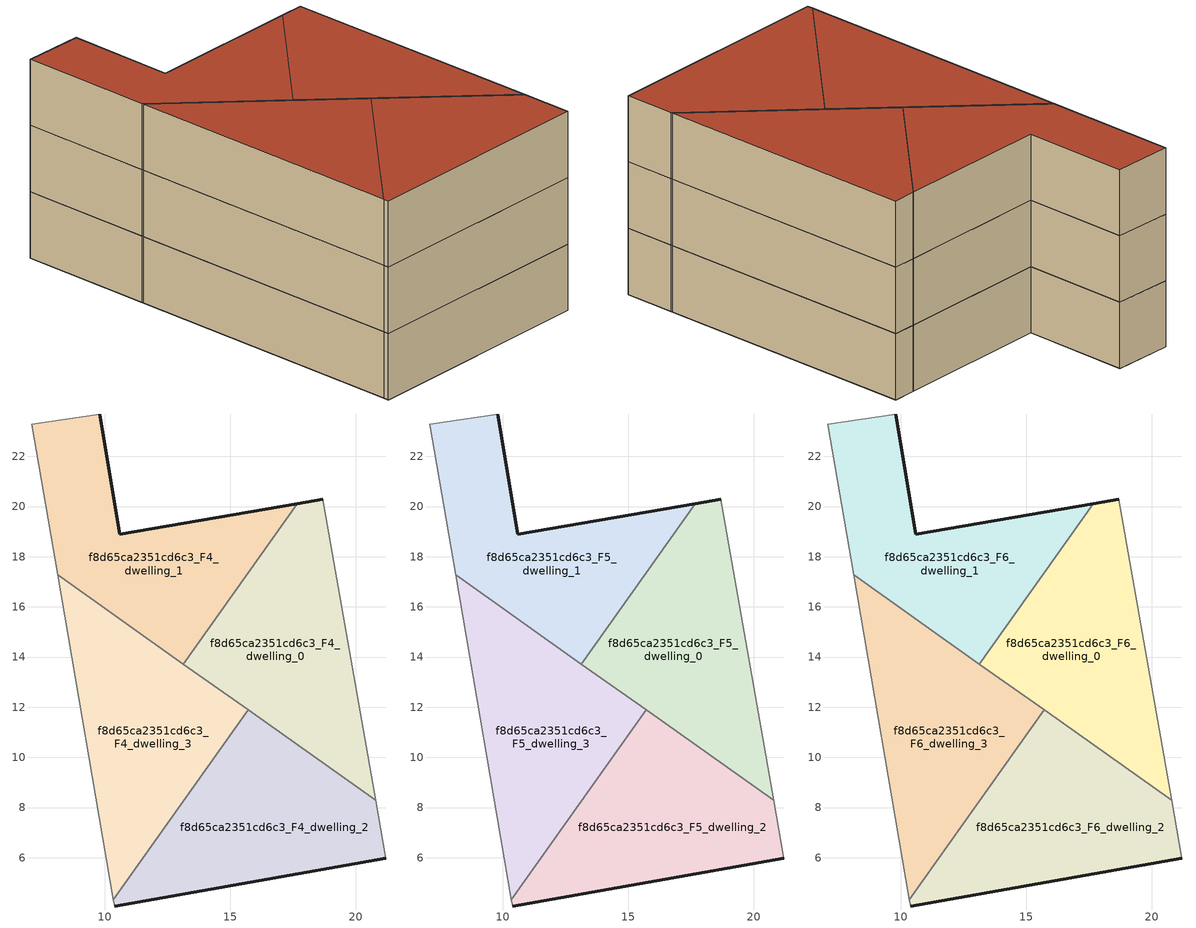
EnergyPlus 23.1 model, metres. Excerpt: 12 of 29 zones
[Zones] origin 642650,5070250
f8d65ca2351cd6c3_F4_dwelling_0
 floor to f8d65ca2351cd6c3_F3_dwelling_0 (EU_floor_Construction): 20.8,8.29 18.7,20.29 17.67,20.11 13.14,13.72 z12
 wall outside (EU_wall_Construction): 17.67,20.11 18.7,20.29 z12:15
 wall to f8d65ca2351cd6c3_F4_dwelling_1 (EU_wall_Construction): 13.14,13.72 17.67,20.11 z12:15
 wall adiabatic (EU_wall_Construction): 18.7,20.29 20.8,8.29 z12:15
 wall to f8d65ca2351cd6c3_F4_dwelling_2 (EU_wall_Construction): 20.8,8.29 15.72,11.89 z12:15
 wall to f8d65ca2351cd6c3_F4_dwelling_3 (EU_wall_Construction): 15.72,11.89 13.14,13.72 z12:15
f8d65ca2351cd6c3_F4_dwelling_1
 floor to f8d65ca2351cd6c3_F3_dwelling_1 (EU_floor_Construction): 13.14,13.72 17.67,20.11 10.6,18.89 9.8,23.69 7.09,23.29 8.13,17.28 z12
 wall outside (EU_wall_Construction): 9.8,23.69 10.6,18.89 17.67,20.11 z12:15
 wall adiabatic (EU_wall_Construction): 8.13,17.28 7.09,23.29 9.8,23.69 z12:15
 wall to f8d65ca2351cd6c3_F4_dwelling_3 (EU_wall_Construction): 13.14,13.72 8.13,17.28 z12:15
f8d65ca2351cd6c3_F4_dwelling_2
 floor to f8d65ca2351cd6c3_F3_dwelling_2 (EU_floor_Construction): 21.2,5.97 20.8,8.29 15.72,11.89 10.35,4.33 10.39,4.08 z12
 wall outside (EU_wall_Construction): 21.2,5.97 10.39,4.08 z12:15
 wall adiabatic (EU_wall_Construction): 20.8,8.29 21.2,5.97 / 10.39,4.08 10.35,4.33 z12:15
 wall to f8d65ca2351cd6c3_F4_dwelling_3 (EU_wall_Construction): 10.35,4.33 15.72,11.89 z12:15
f8d65ca2351cd6c3_F4_dwelling_3
 floor to f8d65ca2351cd6c3_F3_dwelling_3 (EU_floor_Construction): 10.35,4.33 15.72,11.89 8.13,17.28 z12
 wall adiabatic (EU_wall_Construction): 10.35,4.33 8.13,17.28 z12:15
f8d65ca2351cd6c3_F5_dwelling_0
 floor to f8d65ca2351cd6c3_F4_dwelling_0 (EU_floor_Construction): 20.8,8.29 18.7,20.29 17.67,20.11 13.14,13.72 z15
 wall outside (EU_wall_Construction): 17.67,20.11 18.7,20.29 z15:18
 wall to f8d65ca2351cd6c3_F5_dwelling_1 (EU_wall_Construction): 13.14,13.72 17.67,20.11 z15:18
 wall adiabatic (EU_wall_Construction): 18.7,20.29 20.8,8.29 z15:18
 wall to f8d65ca2351cd6c3_F5_dwelling_2 (EU_wall_Construction): 20.8,8.29 15.72,11.89 z15:18
 wall to f8d65ca2351cd6c3_F5_dwelling_3 (EU_wall_Construction): 15.72,11.89 13.14,13.72 z15:18
f8d65ca2351cd6c3_F5_dwelling_1
 floor to f8d65ca2351cd6c3_F4_dwelling_1 (EU_floor_Construction): 13.14,13.72 17.67,20.11 10.6,18.89 9.8,23.69 7.09,23.29 8.13,17.28 z15
 wall outside (EU_wall_Construction): 9.8,23.69 10.6,18.89 17.67,20.11 z15:18
 wall adiabatic (EU_wall_Construction): 8.13,17.28 7.09,23.29 9.8,23.69 z15:18
 wall to f8d65ca2351cd6c3_F5_dwelling_3 (EU_wall_Construction): 13.14,13.72 8.13,17.28 z15:18
f8d65ca2351cd6c3_F5_dwelling_2
 floor to f8d65ca2351cd6c3_F4_dwelling_2 (EU_floor_Construction): 21.2,5.97 20.8,8.29 15.72,11.89 10.35,4.33 10.39,4.08 z15
 wall outside (EU_wall_Construction): 21.2,5.97 10.39,4.08 z15:18
 wall adiabatic (EU_wall_Construction): 20.8,8.29 21.2,5.97 / 10.39,4.08 10.35,4.33 z15:18
 wall to f8d65ca2351cd6c3_F5_dwelling_3 (EU_wall_Construction): 10.35,4.33 15.72,11.89 z15:18
f8d65ca2351cd6c3_F5_dwelling_3
 floor to f8d65ca2351cd6c3_F4_dwelling_3 (EU_floor_Construction): 10.35,4.33 15.72,11.89 8.13,17.28 z15
 wall adiabatic (EU_wall_Construction): 10.35,4.33 8.13,17.28 z15:18
f8d65ca2351cd6c3_F6_dwelling_0
 floor to f8d65ca2351cd6c3_F5_dwelling_0 (EU_floor_Construction): 20.8,8.29 18.7,20.29 17.67,20.11 13.14,13.72 z18
 wall outside (EU_wall_Construction): 17.67,20.11 18.7,20.29 z18:21
 wall to f8d65ca2351cd6c3_F6_dwelling_1 (EU_wall_Construction): 13.14,13.72 17.67,20.11 z18:21
 wall adiabatic (EU_wall_Construction): 18.7,20.29 20.8,8.29 z18:21
 wall to f8d65ca2351cd6c3_F6_dwelling_2 (EU_wall_Construction): 20.8,8.29 15.72,11.89 z18:21
 wall to f8d65ca2351cd6c3_F6_dwelling_3 (EU_wall_Construction): 15.72,11.89 13.14,13.72 z18:21
 roof outside (EU_roof_Construction): 18.7,20.29 20.8,8.29 13.14,13.72 17.67,20.11 z21
f8d65ca2351cd6c3_F6_dwelling_1
 floor to f8d65ca2351cd6c3_F5_dwelling_1 (EU_floor_Construction): 13.14,13.72 17.67,20.11 10.6,18.89 9.8,23.69 7.09,23.29 8.13,17.28 z18
 wall outside (EU_wall_Construction): 9.8,23.69 10.6,18.89 17.67,20.11 z18:21
 wall adiabatic (EU_wall_Construction): 8.13,17.28 7.09,23.29 9.8,23.69 z18:21
 wall to f8d65ca2351cd6c3_F6_dwelling_3 (EU_wall_Construction): 13.14,13.72 8.13,17.28 z18:21
 roof outside (EU_roof_Construction): 17.67,20.11 13.14,13.72 8.13,17.28 7.09,23.29 9.8,23.69 10.6,18.89 z21
f8d65ca2351cd6c3_F6_dwelling_2
 floor to f8d65ca2351cd6c3_F5_dwelling_2 (EU_floor_Construction): 21.2,5.97 20.8,8.29 15.72,11.89 10.35,4.33 10.39,4.08 z18
 wall outside (EU_wall_Construction): 21.2,5.97 10.39,4.08 z18:21
 wall adiabatic (EU_wall_Construction): 20.8,8.29 21.2,5.97 / 10.39,4.08 10.35,4.33 z18:21
 wall to f8d65ca2351cd6c3_F6_dwelling_3 (EU_wall_Construction): 10.35,4.33 15.72,11.89 z18:21
 roof outside (EU_roof_Construction): 20.8,8.29 21.2,5.97 10.39,4.08 10.35,4.33 15.72,11.89 z21
f8d65ca2351cd6c3_F6_dwelling_3
 floor to f8d65ca2351cd6c3_F5_dwelling_3 (EU_floor_Construction): 10.35,4.33 15.72,11.89 8.13,17.28 z18
 wall adiabatic (EU_wall_Construction): 10.35,4.33 8.13,17.28 z18:21
 roof outside (EU_roof_Construction): 15.72,11.89 10.35,4.33 8.13,17.28 z21
[Building]
EU S2 Campaign: North Axis=0; Terrain=City; Solar Distribution=FullExterior
[Site:Location]
Lyon-Bron: Latitude=45.75; Longitude=5; Time Zone=1; Elevation=198
[SizingPeriod:WeatherFileDays]
AnnualSizingPeriod: Begin Month=1; Begin Day of Month=1; End Month=12; End Day of Month=31; Day of Week for Start Day=Monday; Use Weather File Daylight Saving Period=No; Use Weather File Rain and Snow Indicators=No
[MATERIAL]
EU_InternalMass_Material: Roughness=MediumRough; Thickness=0.1; Conductivity=1; Density=1800; Specific Heat=900; Thermal Absorptance=0.9; Solar Absorptance=0.7; Visible Absorptance=0.7
[MATERIAL:NOMASS] Roughness=MediumRough; Thermal Absorptance=0.9; Solar Absorptance=0.7; Visible Absorptance=0.7
Name | Thermal Resistance
EU_wall_NoMass | 0.776494
EU_roof_NoMass | 0.486893
EU_floor_NoMass | 0.421597
[CONSTRUCTION]
EU_wall_Construction: EU_wall_NoMass
EU_roof_Construction: EU_roof_NoMass
EU_floor_Construction: EU_floor_NoMass
EU_InternalMass_Construction: EU_InternalMass_Material
[ZONE] Type=1; Multiplier=1; Ceiling Height=autocalculate; Floor Area=autocalculate; Part of Total Floor Area=Yes
Name | Volume
f8d65ca2351cd6c3_F4_dwelling_0; f8d65ca2351cd6c3_F5_dwelling_0; f8d65ca2351cd6c3_F6_dwelling_0; f8d65ca2351cd6c3_F4_dwelling_2; f8d65ca2351cd6c3_F5_dwelling_2; f8d65ca2351cd6c3_F6_dwelling_2 | 129.485
f8d65ca2351cd6c3_F4_dwelling_1; f8d65ca2351cd6c3_F5_dwelling_1; f8d65ca2351cd6c3_F6_dwelling_1 | 129.47
f8d65ca2351cd6c3_F4_dwelling_3; f8d65ca2351cd6c3_F5_dwelling_3; f8d65ca2351cd6c3_F6_dwelling_3 | 129.481
[INTERNALMASS] Construction=EU_InternalMass_Construction
Name | Zone or ZoneList | Surface Area
f8d65ca2351cd6c3_F4_dwelling_0_EU_InternalMass | f8d65ca2351cd6c3_F4_dwelling_0 | 43.1619
f8d65ca2351cd6c3_F4_dwelling_1_EU_InternalMass | f8d65ca2351cd6c3_F4_dwelling_1 | 43.1571
f8d65ca2351cd6c3_F4_dwelling_2_EU_InternalMass | f8d65ca2351cd6c3_F4_dwelling_2 | 43.161
f8d65ca2351cd6c3_F4_dwelling_3_EU_InternalMass | f8d65ca2351cd6c3_F4_dwelling_3 | 43.1603
f8d65ca2351cd6c3_F5_dwelling_0_EU_InternalMass | f8d65ca2351cd6c3_F5_dwelling_0 | 43.1619
f8d65ca2351cd6c3_F5_dwelling_1_EU_InternalMass | f8d65ca2351cd6c3_F5_dwelling_1 | 43.1571
f8d65ca2351cd6c3_F5_dwelling_2_EU_InternalMass | f8d65ca2351cd6c3_F5_dwelling_2 | 43.161
f8d65ca2351cd6c3_F5_dwelling_3_EU_InternalMass | f8d65ca2351cd6c3_F5_dwelling_3 | 43.1603
f8d65ca2351cd6c3_F6_dwelling_0_EU_InternalMass | f8d65ca2351cd6c3_F6_dwelling_0 | 43.1619
f8d65ca2351cd6c3_F6_dwelling_1_EU_InternalMass | f8d65ca2351cd6c3_F6_dwelling_1 | 43.1571
f8d65ca2351cd6c3_F6_dwelling_2_EU_InternalMass | f8d65ca2351cd6c3_F6_dwelling_2 | 43.161
f8d65ca2351cd6c3_F6_dwelling_3_EU_InternalMass | f8d65ca2351cd6c3_F6_dwelling_3 | 43.1603
[OTHEREQUIPMENT] Fuel Type=Electricity; Design Level Calculation Method=Watts/Area; Power per Zone Floor Area=1; Fraction Latent=0; Fraction Radiant=0; Fraction Lost=0; Carbon Dioxide Generation Rate=0; EndUse Subcategory=EU_Step8_InternalGains
Name | Zone or ZoneList or Space or SpaceList | Schedule
EU_Step8_InternalGain_f8d65ca2351cd6c3_F4_dwelling_0_f000 | f8d65ca2351cd6c3_F4_dwelling_0 | EU_Step8_GainSchedule_f8d65ca2351cd6c3_F4_dwelling_0_f000
EU_Step8_InternalGain_f8d65ca2351cd6c3_F4_dwelling_1_f000 | f8d65ca2351cd6c3_F4_dwelling_1 | EU_Step8_GainSchedule_f8d65ca2351cd6c3_F4_dwelling_1_f000
EU_Step8_InternalGain_f8d65ca2351cd6c3_F4_dwelling_2_f000 | f8d65ca2351cd6c3_F4_dwelling_2 | EU_Step8_GainSchedule_f8d65ca2351cd6c3_F4_dwelling_2_f000
EU_Step8_InternalGain_f8d65ca2351cd6c3_F4_dwelling_3_f000 | f8d65ca2351cd6c3_F4_dwelling_3 | EU_Step8_GainSchedule_f8d65ca2351cd6c3_F4_dwelling_3_f000
EU_Step8_InternalGain_f8d65ca2351cd6c3_F5_dwelling_0_f000 | f8d65ca2351cd6c3_F5_dwelling_0 | EU_Step8_GainSchedule_f8d65ca2351cd6c3_F5_dwelling_0_f000
EU_Step8_InternalGain_f8d65ca2351cd6c3_F5_dwelling_1_f000 | f8d65ca2351cd6c3_F5_dwelling_1 | EU_Step8_GainSchedule_f8d65ca2351cd6c3_F5_dwelling_1_f000
EU_Step8_InternalGain_f8d65ca2351cd6c3_F5_dwelling_2_f000 | f8d65ca2351cd6c3_F5_dwelling_2 | EU_Step8_GainSchedule_f8d65ca2351cd6c3_F5_dwelling_2_f000
EU_Step8_InternalGain_f8d65ca2351cd6c3_F5_dwelling_3_f000 | f8d65ca2351cd6c3_F5_dwelling_3 | EU_Step8_GainSchedule_f8d65ca2351cd6c3_F5_dwelling_3_f000
EU_Step8_InternalGain_f8d65ca2351cd6c3_F6_dwelling_0_f000 | f8d65ca2351cd6c3_F6_dwelling_0 | EU_Step8_GainSchedule_f8d65ca2351cd6c3_F6_dwelling_0_f000
EU_Step8_InternalGain_f8d65ca2351cd6c3_F6_dwelling_1_f000 | f8d65ca2351cd6c3_F6_dwelling_1 | EU_Step8_GainSchedule_f8d65ca2351cd6c3_F6_dwelling_1_f000
EU_Step8_InternalGain_f8d65ca2351cd6c3_F6_dwelling_2_f000 | f8d65ca2351cd6c3_F6_dwelling_2 | EU_Step8_GainSchedule_f8d65ca2351cd6c3_F6_dwelling_2_f000
EU_Step8_InternalGain_f8d65ca2351cd6c3_F6_dwelling_3_f000 | f8d65ca2351cd6c3_F6_dwelling_3 | EU_Step8_GainSchedule_f8d65ca2351cd6c3_F6_dwelling_3_f000
[ZONEVENTILATION:DESIGNFLOWRATE] Schedule=EU_AlwaysOn; Design Flow Rate Calculation Method=AirChanges/Hour; Air Changes per Hour=0.693814; Ventilation Type=Natural; Fan Pressure Rise=0; Fan Total Efficiency=1; Constant Term Coefficient=1; Temperature Term Coefficient=0; Velocity Term Coefficient=0; Velocity Squared Term Coefficient=0; Minimum Indoor Temperature=-100; Maximum Indoor Temperature=100; Delta Temperature=-100; Minimum Outdoor Temperature=-100; Maximum Outdoor Temperature=100; Maximum Wind Speed=40
Name | Zone or ZoneList or Space or SpaceList
EU_ConstantAir_f8d65ca2351cd6c3_F4_dwelling_0 | f8d65ca2351cd6c3_F4_dwelling_0
EU_ConstantAir_f8d65ca2351cd6c3_F4_dwelling_1 | f8d65ca2351cd6c3_F4_dwelling_1
EU_ConstantAir_f8d65ca2351cd6c3_F4_dwelling_2 | f8d65ca2351cd6c3_F4_dwelling_2
EU_ConstantAir_f8d65ca2351cd6c3_F4_dwelling_3 | f8d65ca2351cd6c3_F4_dwelling_3
EU_ConstantAir_f8d65ca2351cd6c3_F5_dwelling_0 | f8d65ca2351cd6c3_F5_dwelling_0
EU_ConstantAir_f8d65ca2351cd6c3_F5_dwelling_1 | f8d65ca2351cd6c3_F5_dwelling_1
EU_ConstantAir_f8d65ca2351cd6c3_F5_dwelling_2 | f8d65ca2351cd6c3_F5_dwelling_2
EU_ConstantAir_f8d65ca2351cd6c3_F5_dwelling_3 | f8d65ca2351cd6c3_F5_dwelling_3
EU_ConstantAir_f8d65ca2351cd6c3_F6_dwelling_0 | f8d65ca2351cd6c3_F6_dwelling_0
EU_ConstantAir_f8d65ca2351cd6c3_F6_dwelling_1 | f8d65ca2351cd6c3_F6_dwelling_1
EU_ConstantAir_f8d65ca2351cd6c3_F6_dwelling_2 | f8d65ca2351cd6c3_F6_dwelling_2
EU_ConstantAir_f8d65ca2351cd6c3_F6_dwelling_3 | f8d65ca2351cd6c3_F6_dwelling_3
[HVACTEMPLATE:THERMOSTAT] Constant Heating Setpoint=20; Constant Cooling Setpoint=50
EU_HeatOnly_f8d65ca2351cd6c3_F5_dwelling_3; EU_HeatOnly_f8d65ca2351cd6c3_F6_dwelling_0; EU_HeatOnly_f8d65ca2351cd6c3_F6_dwelling_1; EU_HeatOnly_f8d65ca2351cd6c3_F6_dwelling_2; EU_HeatOnly_f8d65ca2351cd6c3_F6_dwelling_3
[HVACTEMPLATE:ZONE:IDEALLOADSAIRSYSTEM] System Availability Schedule=EU_AlwaysOn; Maximum Heating Supply Air Temperature=50; Minimum Cooling Supply Air Temperature=13; Maximum Heating Supply Air Humidity Ratio=0.0156; Minimum Cooling Supply Air Humidity Ratio=0.0077; Heating Limit=NoLimit; Cooling Limit=NoLimit; Heating Availability Schedule=EU_AlwaysOn; Cooling Availability Schedule=EU_CoolingOff; Dehumidification Control Type=ConstantSensibleHeatRatio; Cooling Sensible Heat Ratio=0.7; Dehumidification Setpoint=60; Humidification Control Type=None; Humidification Setpoint=30; Outdoor Air Method=None; Outdoor Air Flow Rate per Person=0.00944; Outdoor Air Flow Rate per Zone Floor Area=0; Outdoor Air Flow Rate per Zone=0; Demand Controlled Ventilation Type=None; Outdoor Air Economizer Type=NoEconomizer; Heat Recovery Type=None; Sensible Heat Recovery Effectiveness=0.7; Latent Heat Recovery Effectiveness=0.65
Name | Template Thermostat
f8d65ca2351cd6c3_F4_dwelling_0 | EU_HeatOnly_f8d65ca2351cd6c3_F4_dwelling_0
f8d65ca2351cd6c3_F4_dwelling_1 | EU_HeatOnly_f8d65ca2351cd6c3_F4_dwelling_1
f8d65ca2351cd6c3_F4_dwelling_2 | EU_HeatOnly_f8d65ca2351cd6c3_F4_dwelling_2
f8d65ca2351cd6c3_F4_dwelling_3 | EU_HeatOnly_f8d65ca2351cd6c3_F4_dwelling_3
f8d65ca2351cd6c3_F5_dwelling_0 | EU_HeatOnly_f8d65ca2351cd6c3_F5_dwelling_0
f8d65ca2351cd6c3_F5_dwelling_1 | EU_HeatOnly_f8d65ca2351cd6c3_F5_dwelling_1
f8d65ca2351cd6c3_F5_dwelling_2 | EU_HeatOnly_f8d65ca2351cd6c3_F5_dwelling_2
f8d65ca2351cd6c3_F5_dwelling_3 | EU_HeatOnly_f8d65ca2351cd6c3_F5_dwelling_3
f8d65ca2351cd6c3_F6_dwelling_0 | EU_HeatOnly_f8d65ca2351cd6c3_F6_dwelling_0
f8d65ca2351cd6c3_F6_dwelling_1 | EU_HeatOnly_f8d65ca2351cd6c3_F6_dwelling_1
f8d65ca2351cd6c3_F6_dwelling_2 | EU_HeatOnly_f8d65ca2351cd6c3_F6_dwelling_2
f8d65ca2351cd6c3_F6_dwelling_3 | EU_HeatOnly_f8d65ca2351cd6c3_F6_dwelling_3
[SIZING:ZONE] Zone Cooling Design Supply Air Temperature Input Method=SupplyAirTemperature; Zone Cooling Design Supply Air Temperature=13; Zone Heating Design Supply Air Temperature Input Method=SupplyAirTemperature; Zone Heating Design Supply Air Temperature=50; Zone Cooling Design Supply Air Humidity Ratio=0.008; Zone Heating Design Supply Air Humidity Ratio=0.008; Cooling Design Air Flow Method=DesignDay; Cooling Design Air Flow Rate=0; Cooling Minimum Air Flow per Zone Floor Area=0.000762; Cooling Minimum Air Flow=0; Cooling Minimum Air Flow Fraction=0.2; Heating Design Air Flow Method=DesignDay; Heating Design Air Flow Rate=0; Heating Maximum Air Flow per Zone Floor Area=0.002032; Heating Maximum Air Flow=0.141576; Heating Maximum Air Flow Fraction=0.3; Account for Dedicated Outdoor Air System=No; Dedicated Outdoor Air System Control Strategy=NeutralSupplyAir; Dedicated Outdoor Air Low Setpoint Temperature for Design=autosize; Dedicated Outdoor Air High Setpoint Temperature for Design=autosize; Zone Load Sizing Method=Sensible Load Only No Latent Load; Zone Latent Cooling Design Supply Air Humidity Ratio Input Method=HumidityRatioDifference; Zone Cooling Design Supply Air Humidity Ratio Difference=0.005; Zone Latent Heating Design Supply Air Humidity Ratio Input Method=HumidityRatioDifference; Zone Humidification Design Supply Air Humidity Ratio Difference=0.005
f8d65ca2351cd6c3_F4_dwelling_0; f8d65ca2351cd6c3_F4_dwelling_1; f8d65ca2351cd6c3_F4_dwelling_2; f8d65ca2351cd6c3_F4_dwelling_3; f8d65ca2351cd6c3_F5_dwelling_0; f8d65ca2351cd6c3_F5_dwelling_1; f8d65ca2351cd6c3_F5_dwelling_2; f8d65ca2351cd6c3_F5_dwelling_3; f8d65ca2351cd6c3_F6_dwelling_0; f8d65ca2351cd6c3_F6_dwelling_1; f8d65ca2351cd6c3_F6_dwelling_2; f8d65ca2351cd6c3_F6_dwelling_3
[SCHEDULE:CONSTANT]
Name | Hourly Value
EU_AlwaysOn | 1
EU_CoolingOff | 0
[SCHEDULE:FILE] Column Number=1; Rows to Skip at Top=0; Number of Hours of Data=8760; Column Separator=Comma; Interpolate to Timestep=No; Minutes per Item=60; Adjust Schedule for Daylight Savings=Yes
Name | File
EU_Step8_GainSchedule_f8d65ca2351cd6c3_F4_dwelling_0_f000 | ../../schedules/f8d65ca2351cd6c3/f8d65ca2351cd6c3_F4_dwelling_0_f000_gain.csv
EU_Step8_GainSchedule_f8d65ca2351cd6c3_F4_dwelling_1_f000 | ../../schedules/f8d65ca2351cd6c3/f8d65ca2351cd6c3_F4_dwelling_1_f000_gain.csv
EU_Step8_GainSchedule_f8d65ca2351cd6c3_F4_dwelling_2_f000 | ../../schedules/f8d65ca2351cd6c3/f8d65ca2351cd6c3_F4_dwelling_2_f000_gain.csv
EU_Step8_GainSchedule_f8d65ca2351cd6c3_F4_dwelling_3_f000 | ../../schedules/f8d65ca2351cd6c3/f8d65ca2351cd6c3_F4_dwelling_3_f000_gain.csv
EU_Step8_GainSchedule_f8d65ca2351cd6c3_F5_dwelling_0_f000 | ../../schedules/f8d65ca2351cd6c3/f8d65ca2351cd6c3_F5_dwelling_0_f000_gain.csv
EU_Step8_GainSchedule_f8d65ca2351cd6c3_F5_dwelling_1_f000 | ../../schedules/f8d65ca2351cd6c3/f8d65ca2351cd6c3_F5_dwelling_1_f000_gain.csv
EU_Step8_GainSchedule_f8d65ca2351cd6c3_F5_dwelling_2_f000 | ../../schedules/f8d65ca2351cd6c3/f8d65ca2351cd6c3_F5_dwelling_2_f000_gain.csv
EU_Step8_GainSchedule_f8d65ca2351cd6c3_F5_dwelling_3_f000 | ../../schedules/f8d65ca2351cd6c3/f8d65ca2351cd6c3_F5_dwelling_3_f000_gain.csv
EU_Step8_GainSchedule_f8d65ca2351cd6c3_F6_dwelling_0_f000 | ../../schedules/f8d65ca2351cd6c3/f8d65ca2351cd6c3_F6_dwelling_0_f000_gain.csv
EU_Step8_GainSchedule_f8d65ca2351cd6c3_F6_dwelling_1_f000 | ../../schedules/f8d65ca2351cd6c3/f8d65ca2351cd6c3_F6_dwelling_1_f000_gain.csv
EU_Step8_GainSchedule_f8d65ca2351cd6c3_F6_dwelling_2_f000 | ../../schedules/f8d65ca2351cd6c3/f8d65ca2351cd6c3_F6_dwelling_2_f000_gain.csv
EU_Step8_GainSchedule_f8d65ca2351cd6c3_F6_dwelling_3_f000 | ../../schedules/f8d65ca2351cd6c3/f8d65ca2351cd6c3_F6_dwelling_3_f000_gain.csv
